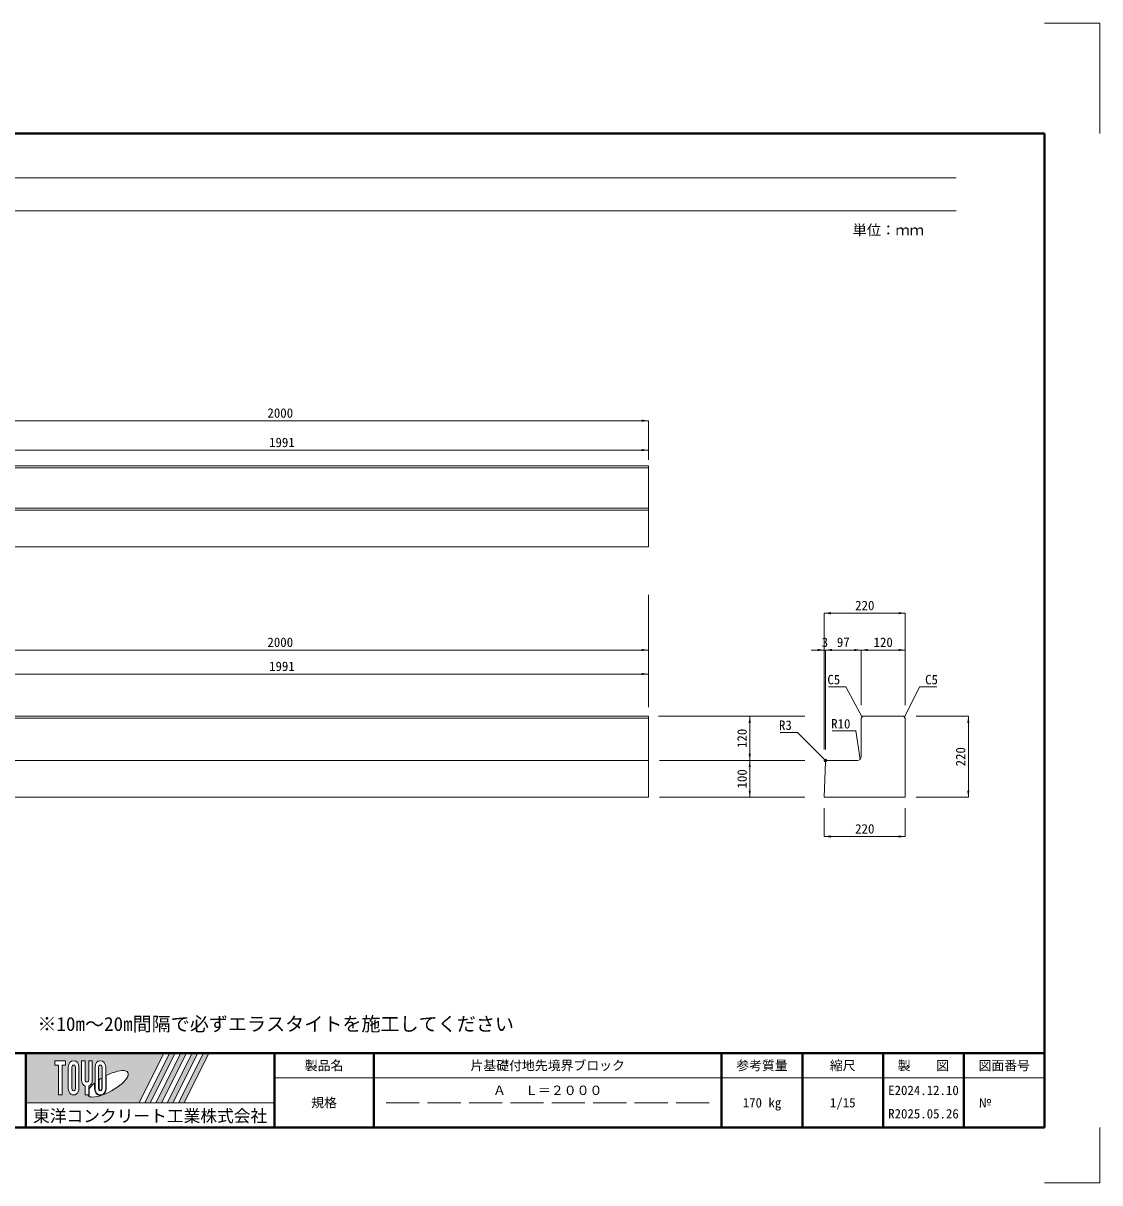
# Model space of a CAD drawing. Units: millimetres at full size, sheet at 1:15. Extents: x 0 to 4455, y 0 to 3150.
# Drawn here: x 1530 to 4455, y 0 to 3150 of the extents above; entities that cross this region are included whole.
import ezdxf
from ezdxf.enums import TextEntityAlignment as Align

# ---------------------------------------------------------------- set-up
doc = ezdxf.new("R2010")
doc.units = ezdxf.units.MM
doc.header["$LTSCALE"] = 15
doc.header["$PDMODE"] = 32
doc.header["$PDSIZE"] = 7.5
doc.linetypes.add('DASHED', pattern=[7.5, 6, -1.5])
for name, color, linetype, lineweight in [('Defpoints_2', 7, 'Continuous', 13), ('図枠', 7, 'Continuous', 13), ('寸法線', 7, 'Continuous', 13), ('引出線', 4, 'Continuous', 9), ('本体', 2, 'Continuous', 20), ('補助線', 8, 'Continuous', 13)]:
    doc.layers.add(name, color=color, linetype=linetype, lineweight=lineweight)
doc.styles.add('ＭＳ ゴシック', font='')
doc.styles.get('ＭＳ ゴシック').set_extended_font_data('MS Gothic')

# ---------------------------------------------------------------- blocks, each defined once
blk = doc.blocks.new('filled_arrow')
at = {"color": 0, "linetype": 'Continuous', "lineweight": -2}
blk.add_solid([(7.5, 1.25), (0, 0), (7.5, -1.25)], dxfattribs=at)

msp = doc.modelspace()

# ---------------------------------------------------------------- hatches: boundary and pattern name
at = {"layer": '図枠'}
h = msp.add_hatch(color=256, dxfattribs=at)
h.paths.add_polyline_path([(1537.5, 352.5), (1537.5, 217.5), (1844.84, 217.5), (1912.34, 352.5)])
edge = h.paths.add_edge_path(flags=16)
edge.add_ellipse((1759.88, 268.91), major_axis=(54.55, 30.53), ratio=0.3471473, start_angle=-144.31122, end_angle=72.1899, ccw=False)
edge.add_ellipse((1739.68, 255.73), major_axis=(0, 18.56), ratio=0.8463542, start_angle=-160.70346, end_angle=-90)
edge.add_line((1755.39, 255.73), (1755.39, 291.11))
edge = h.paths.add_edge_path(flags=16)
edge.add_ellipse((1739.68, 314.27), major_axis=(0, 17.13), ratio=0.8463542, start_angle=-90, end_angle=90, ccw=False)
edge.add_line((1754.18, 314.27), (1754.18, 255.73))
edge.add_ellipse((1739.68, 255.73), major_axis=(0, 17.13), ratio=0.8463542, start_angle=90, end_angle=-90, ccw=False)
edge.add_line((1725.18, 255.73), (1725.18, 314.27))
edge = h.paths.add_edge_path(flags=16)
edge.add_line((1744.51, 314.27), (1744.51, 255.73))
edge.add_ellipse((1739.68, 255.73), major_axis=(0, 5.71), ratio=0.8463542, start_angle=90, end_angle=-90, ccw=False)
edge.add_line((1734.84, 255.73), (1734.84, 314.27))
edge.add_ellipse((1739.68, 314.27), major_axis=(0, 5.71), ratio=0.8463542, start_angle=-90, end_angle=90, ccw=False)
edge = h.paths.add_edge_path(flags=16)
edge.add_line((1743.3, 284.35), (1743.3, 255.73))
edge.add_ellipse((1739.68, 255.73), major_axis=(0, 4.28), ratio=0.8463541, start_angle=90, end_angle=-90, ccw=False)
edge.add_line((1736.05, 255.73), (1736.05, 279.66))
edge.add_ellipse((1759.88, 268.91), major_axis=(54.55, 30.53), ratio=0.3471473, start_angle=107.79174, end_angle=126.47132, ccw=False)
edge = h.paths.add_edge_path(flags=16)
edge.add_ellipse((1703.42, 278.93), major_axis=(0, 17.13), ratio=0.8463542, start_angle=-163.34117, end_angle=-90, ccw=False)
edge.add_line((1708.26, 262.78), (1708.26, 238.59))
edge.add_line((1708.26, 238.59), (1698.59, 238.59))
edge.add_line((1698.59, 238.59), (1698.59, 262.78))
edge.add_ellipse((1703.42, 278.93), major_axis=(0, 17.13), ratio=0.8463542, start_angle=90, end_angle=163.34117, ccw=False)
edge.add_line((1688.92, 278.93), (1688.92, 331.41))
edge.add_line((1688.92, 331.41), (1698.59, 331.41))
edge.add_line((1698.59, 331.41), (1698.59, 278.93))
edge.add_ellipse((1703.42, 278.93), major_axis=(0, 5.71), ratio=0.8463542, start_angle=90, end_angle=-90)
edge.add_line((1708.26, 278.93), (1708.26, 331.41))
edge.add_line((1708.26, 331.41), (1717.93, 331.41))
edge.add_line((1717.93, 331.41), (1717.93, 278.93))
edge = h.paths.add_edge_path(flags=16)
edge.add_line((1723.97, 270.51), (1723.97, 255.73))
edge.add_ellipse((1739.68, 255.73), major_axis=(0, 18.56), ratio=0.8463542, start_angle=90, end_angle=-171.54427)
edge.add_ellipse((1759.88, 268.91), major_axis=(54.55, 30.53), ratio=0.3471473, start_angle=-178.64954, end_angle=-148.29244, ccw=False)
edge.add_line((1706.17, 237.17), (1709.47, 237.17))
edge.add_line((1709.47, 237.17), (1709.47, 255.27))
edge.add_ellipse((1759.88, 268.91), major_axis=(54.55, 30.53), ratio=0.3471473, start_angle=148.21912, end_angle=165.90812, ccw=False)
edge = h.paths.add_edge_path(flags=16)
edge.add_ellipse((1667.17, 314.27), major_axis=(0, 17.13), ratio=0.8463542, start_angle=-90, end_angle=90, ccw=False)
edge.add_line((1681.67, 314.27), (1681.67, 255.73))
edge.add_ellipse((1667.17, 255.73), major_axis=(0, 17.13), ratio=0.8463542, start_angle=90, end_angle=-90, ccw=False)
edge.add_line((1652.67, 255.73), (1652.67, 314.27))
edge = h.paths.add_edge_path(flags=16)
edge.add_line((1672, 314.27), (1672, 255.73))
edge.add_ellipse((1667.17, 255.73), major_axis=(0, 5.71), ratio=0.8463542, start_angle=90, end_angle=-90, ccw=False)
edge.add_line((1662.33, 255.73), (1662.33, 314.27))
edge.add_ellipse((1667.17, 314.27), major_axis=(0, 5.71), ratio=0.8463542, start_angle=-90, end_angle=90, ccw=False)
h.paths.add_polyline_path([(1645.42, 331.41), (1645.42, 319.98), (1635.75, 319.98), (1635.75, 238.59), (1626.08, 238.59), (1626.08, 319.98), (1616.41, 319.98), (1616.41, 331.41)], flags=16)
for points in [[(1860.15, 217.5), (1875.46, 217.5), (1942.96, 352.5), (1927.65, 352.5)], [(1973.59, 352.5), (1958.28, 352.5), (1890.78, 217.5), (1906.09, 217.5)], [(2004.22, 352.5), (1988.91, 352.5), (1921.41, 217.5), (1936.72, 217.5)], [(2034.85, 352.5), (2019.53, 352.5), (1952.03, 217.5), (1967.35, 217.5)]]:
    msp.add_hatch(color=256, dxfattribs=at).paths.add_polyline_path(points)

# ---------------------------------------------------------------- linework, layer by layer
at = {"layer": 'Defpoints_2'}
for p, q in [((4305, 3150), (4455, 3150)), ((4455, 2850), (4455, 3150)), ((4455, 150), (4455, 0)), ((4305, 0), (4455, 0))]:
    msp.add_line(p, q, dxfattribs=at)
at = {"layer": '図枠', "lineweight": 40}
for p, q in [((150, 2850), (4305, 2850)), ((4305, 150), (4305, 2850)), ((150, 352.5), (4305, 352.5)), ((1537.5, 150), (1537.5, 352.5)), ((2212.5, 150), (2212.5, 352.5)), ((2482.5, 150), (2482.5, 352.5)), ((3427.5, 150), (3427.5, 352.5)), ((3646.87, 150), (3646.87, 352.5)), ((3866.25, 150), (3866.25, 352.5)), ((4085.62, 150), (4085.62, 352.5)), ((150, 150), (4305, 150))]:
    msp.add_line(p, q, dxfattribs=at)
at = {"layer": '図枠'}
for p, q in [((390, 2730), (4065, 2730)), ((390, 2640), (4065, 2640)), ((3228.5, 2070.1), (1228.5, 2070.1)), ((3228.5, 1964.32), (3228.5, 2070.1)), ((1237.5, 1990.25), (3228.5, 1990.25)), ((3228.5, 1977.32), (3228.5, 1990.25)), ((3745.5, 1447.31), (3670.5, 1447.31)), ((3706.5, 1177.32), (3706.5, 1447.31)), ((3709.5, 1177.32), (3709.5, 1447.31)), ((1237.5, 1382.08), (3228.5, 1382.08)), ((3228.5, 1292.32), (3228.5, 1382.08)), ((4305, 285), (2212.5, 285))]:
    msp.add_line(p, q, dxfattribs=at)
at = {"layer": '図枠', "lineweight": 5}
for p, q in [((1537.5, 352.5), (1912.34, 352.5)), ((1912.34, 352.5), (1844.84, 217.5)), ((1927.65, 352.5), (1860.15, 217.5)), ((1942.96, 352.5), (1875.46, 217.5)), ((1958.28, 352.5), (1890.78, 217.5)), ((1973.59, 352.5), (1906.09, 217.5)), ((1988.91, 352.5), (1921.41, 217.5)), ((1927.65, 352.5), (1942.96, 352.5)), ((2004.22, 352.5), (1936.72, 217.5)), ((2019.53, 352.5), (1952.03, 217.5)), ((1958.28, 352.5), (1973.59, 352.5)), ((2034.85, 352.5), (1967.35, 217.5)), ((1988.91, 352.5), (2004.22, 352.5)), ((2019.53, 352.5), (2034.85, 352.5)), ((1616.41, 331.41), (1616.41, 319.98)), ((1616.41, 331.41), (1645.42, 331.41)), ((1626.08, 319.98), (1616.41, 319.98)), ((1626.08, 319.98), (1626.08, 238.59)), ((1635.75, 319.98), (1635.75, 238.59)), ((1645.42, 319.98), (1635.75, 319.98)), ((1645.42, 331.41), (1645.42, 319.98)), ((1688.92, 331.41), (1698.59, 331.41)), ((1688.92, 278.93), (1688.92, 331.41)), ((1698.59, 331.41), (1698.59, 278.93)), ((1708.26, 331.41), (1717.93, 331.41)), ((1708.26, 278.93), (1708.26, 331.41)), ((1717.93, 331.41), (1717.93, 278.93)), ((1652.67, 314.27), (1652.67, 255.73)), ((1662.33, 255.73), (1662.33, 314.27)), ((1672, 314.27), (1672, 255.73)), ((1681.67, 255.73), (1681.67, 314.27)), ((1725.18, 314.27), (1725.18, 255.73)), ((1734.84, 255.73), (1734.84, 314.27)), ((1743.3, 284.35), (1743.3, 255.73)), ((1744.51, 314.27), (1744.51, 255.73)), ((1754.18, 255.73), (1754.18, 314.27)), ((1755.39, 255.73), (1755.39, 291.11)), ((1698.59, 262.78), (1698.59, 238.59)), ((1708.26, 262.78), (1708.26, 238.59)), ((1709.47, 255.27), (1709.47, 237.17)), ((1723.97, 270.51), (1723.97, 255.73)), ((1736.05, 255.73), (1736.05, 279.66)), ((1635.75, 238.59), (1626.08, 238.59)), ((1708.26, 238.59), (1698.59, 238.59)), ((1706.17, 237.17), (1709.47, 237.17)), ((1537.5, 217.5), (1844.84, 217.5)), ((1860.15, 217.5), (1875.46, 217.5)), ((1890.78, 217.5), (1906.09, 217.5)), ((1921.41, 217.5), (1936.72, 217.5)), ((1952.03, 217.5), (1967.35, 217.5))]:
    msp.add_line(p, q, dxfattribs=at)
at = {"layer": '図枠', "linetype": 'DASHED', "lineweight": 9}
msp.add_line((3393.75, 217.5), (2516.25, 217.5), dxfattribs=at)
at = {"layer": '図枠', "lineweight": 5}
for centre, major_axis, ratio, start_param, end_param in [((1667.17, 314.27), (0, 17.13), 0.846354, 4.712389, 7.8539816), ((1667.17, 314.27), (0, 5.71), 0.846354, 4.712389, 7.8539816), ((1739.68, 314.27), (0, 17.13), 0.846354, 4.712389, 7.8539816), ((1739.68, 314.27), (0, 5.71), 0.846354, 4.712389, 7.8539816), ((1759.88, 268.91), (54.55, 30.53), 0.347147, 1.6817405, 1.8219833), ((1759.88, 268.91), (54.55, 30.53), 0.347147, 4.2621853, 7.7429163), ((1667.17, 255.73), (0, 17.13), 0.846354, 1.5707963, 4.712389), ((1667.17, 255.73), (0, 5.71), 0.846354, 1.5707963, 4.712389), ((1703.42, 278.93), (0, 17.13), 0.846354, 1.5707963, 2.8017557), ((1703.42, 278.93), (0, 5.71), 0.846354, 1.5707963, 4.712389), ((1703.42, 278.93), (0, 17.13), 0.846354, 3.4814296, 4.712389), ((1759.88, 268.91), (54.55, 30.53), 0.347147, 2.0815197, 2.5155126), ((1739.68, 255.73), (0, 18.56), 0.846354, 1.5707963, 3.3154679), ((1739.68, 255.73), (0, 17.13), 0.846354, 1.5707963, 4.712389), ((1739.68, 255.73), (0, 5.71), 0.846354, 1.5707963, 4.712389), ((1739.68, 255.73), (0, 4.28), 0.846354, 1.5707963, 4.712389), ((1739.68, 255.73), (0, 18.56), 0.846354, 3.5338438, 4.712389), ((1759.88, 268.91), (54.55, 30.53), 0.347147, 3.2093975, 4.2004451)]:
    msp.add_ellipse(centre, major_axis=major_axis, ratio=ratio, start_param=start_param, end_param=end_param, dxfattribs=at)
at = {"layer": '図枠'}
msp.add_point((3709.5, 1147.32), dxfattribs=at)
at = {"layer": '寸法線'}
for p, q in [((3228.5, 1297.32), (3228.5, 1597.32)), ((3706.5, 1547.31), (3926.5, 1547.31)), ((3706.5, 1177.32), (3706.5, 1547.31)), ((3926.5, 1297.32), (3926.5, 1547.31)), ((1228.5, 1447.32), (3228.5, 1447.32)), ((3806.5, 1447.31), (3709.5, 1447.31)), ((3709.5, 1177.32), (3709.5, 1447.31)), ((3926.5, 1447.31), (3806.5, 1447.31)), ((3806.5, 1297.32), (3806.5, 1447.31)), ((3806.5, 1297.32), (3806.5, 1447.31)), ((3926.5, 1297.32), (3926.5, 1447.31)), ((3256.5, 1267.32), (3653.99, 1267.32)), ((3503.99, 1147.32), (3503.99, 1267.32)), ((3956.5, 1267.32), (4097.81, 1267.32)), ((4097.81, 1267.32), (4097.81, 1047.32)), ((3258.5, 1147.32), (3653.99, 1147.32)), ((3258.5, 1147.32), (3653.99, 1147.32)), ((3503.99, 1047.32), (3503.99, 1147.32)), ((3258.5, 1047.32), (3653.99, 1047.32)), ((3956.5, 1047.32), (4097.81, 1047.32)), ((3706.5, 1017.32), (3706.5, 940.66)), ((3926.5, 1017.32), (3926.5, 940.66)), ((3926.5, 940.66), (3706.5, 940.66))]:
    msp.add_line(p, q, dxfattribs=at)
at = {"layer": '引出線'}
for points in [[(3809, 1264.82), (3764.66, 1347.32), (3718, 1347.32)], [(3924, 1264.82), (3965.36, 1347.32), (4012.02, 1347.32)], [(3710.32, 1146.47), (3633.25, 1223.54), (3586.87, 1223.54)], [(3803.57, 1150.25), (3792.45, 1227.32), (3727.84, 1227.32)]]:
    msp.add_lwpolyline(points, dxfattribs=at)
at = {"layer": '本体'}
for p, q in [((1237.5, 1947.32), (3228.5, 1947.32)), ((1237.5, 1942.32), (3228.5, 1942.32)), ((3228.5, 1727.32), (3228.5, 1947.32)), ((1236.5, 1832.32), (3228.5, 1832.32)), ((1237.5, 1827.32), (3228.5, 1827.32)), ((1236.5, 1727.32), (3228.5, 1727.32)), ((1237.5, 1267.32), (3228.5, 1267.32)), ((3228.5, 1047.32), (3228.5, 1267.32)), ((3811.5, 1267.32), (3806.5, 1262.32)), ((3806.5, 1157.32), (3806.5, 1262.32)), ((3921.5, 1267.32), (3811.5, 1267.32)), ((3921.5, 1267.32), (3926.5, 1262.32)), ((3926.5, 1047.32), (3926.5, 1262.32)), ((1236.5, 1147.32), (3228.5, 1147.32)), ((3706.5, 1047.32), (3709.41, 1144.41)), ((3796.5, 1147.32), (3712.41, 1147.32)), ((1228.5, 1047.32), (3228.5, 1047.32)), ((3926.5, 1047.32), (3706.5, 1047.32))]:
    msp.add_line(p, q, dxfattribs=at)
at = {"layer": '本体', "lineweight": 9}
msp.add_line((1237.5, 1262.32), (3228.5, 1262.32), dxfattribs=at)
at = {"layer": '本体'}
for centre, radius, start, end in [((3712.41, 1144.32), 3, 90, 178.28164), ((3796.5, 1157.32), 10, 270, 0)]:
    msp.add_arc(centre, radius, start, end, dxfattribs=at)
at = {"layer": '補助線'}
msp.add_line((1537.5, 217.5), (2212.5, 217.5), dxfattribs=at)

# ---------------------------------------------------------------- block references
at = {"layer": '図枠', "xscale": 2.4, "yscale": 2.4, "rotation": 180}
for p in [(3228.5, 2070.1), (3228.5, 1990.25), (3706.5, 1447.31), (3228.5, 1382.08)]:
    msp.add_blockref('filled_arrow', p, dxfattribs=at)
at = {"layer": '図枠', "xscale": 2.4, "yscale": 2.4}
msp.add_blockref('filled_arrow', (3709.5, 1447.31), dxfattribs=at)
at = {"layer": '寸法線', "xscale": 2.4, "yscale": 2.4}
for p in [(3706.5, 1547.31), (3709.5, 1447.31), (3806.5, 1447.31), (3706.5, 940.66)]:
    msp.add_blockref('filled_arrow', p, dxfattribs=at)
for p, rotation in [((3926.5, 1547.31), 180), ((3228.5, 1447.32), 180), ((3806.5, 1447.31), 180), ((3926.5, 1447.31), 180), ((3503.99, 1267.32), 270), ((4097.81, 1267.32), 270), ((3503.99, 1147.32), 90), ((3503.99, 1147.32), 270), ((3503.99, 1047.32), 90), ((4097.81, 1047.32), 90), ((3926.5, 940.66), 180)]:
    msp.add_blockref('filled_arrow', p, dxfattribs=dict(at, rotation=rotation))
at = {"layer": '引出線', "xscale": 0.133, "yscale": 0.133}
for p, rotation in [((3809, 1264.82), 118.3), ((3924, 1264.82), 63.4), ((3710.32, 1146.47), 135), ((3803.57, 1150.25), 98.2)]:
    msp.add_blockref('filled_arrow', p, dxfattribs=dict(at, rotation=rotation))

# ---------------------------------------------------------------- texts
at = {"layer": '図枠', "style": 'ＭＳ ゴシック'}
for s, height, p in [('単位：ｍｍ', 28.48, (3880.3, 2588)), ('2000', 25.63, (2228.5, 2091.1)), ('1991', 25.63, (2233, 2011.25)), ('3', 25.63, (3708, 1468.31)), ('1991', 25.63, (2233, 1403.08)), ('※10m～20m間隔で必ずエラスタイトを施工してください', 37.98, (2216.07, 431.46)), ('製品名', 25.63, (2347.5, 318.75)), ('片基礎付地先境界ブロック', 25.63, (2955, 318.75)), ('参考質量', 25.63, (3537.19, 318.75)), ('縮尺', 25.63, (3756.56, 318.75)), ('製\u3000\u3000図', 25.63, (3975.94, 318.75)), ('図面番号', 25.63, (4195.31, 318.75)), ('Ａ   Ｌ＝２０００', 25.63, (2955, 251.25)), ('E2024.12.10', 25.63, (3975.94, 251.25)), ('規格', 25.63, (2347.5, 217.5)), ('170 kg', 25.63, (3537.19, 217.5)), ('1/15', 25.63, (3756.56, 217.5)), ('東洋コンクリート工業株式会社', 33.32, (1875, 181.64)), ('R2025.05.26', 25.63, (3975.94, 187.66))]:
    msp.add_text(s, height=height, dxfattribs=at).set_placement(p, align=Align.MIDDLE_CENTER)
msp.add_text('№', height=25.63, dxfattribs=at).set_placement((4125.69, 217.5), align=Align.MIDDLE_LEFT)
at = {"layer": '寸法線', "style": 'ＭＳ ゴシック'}
for s, p in [('220', (3816.5, 1568.31)), ('2000', (2228.5, 1468.32)), ('97', (3758, 1468.31)), ('120', (3866.5, 1468.31)), ('220', (3816.5, 961.66))]:
    msp.add_text(s, height=25.63, dxfattribs=at).set_placement(p, align=Align.MIDDLE_CENTER)
for s, p in [('120', (3482.99, 1207.32)), ('220', (4076.81, 1157.32)), ('100', (3482.99, 1097.32))]:
    msp.add_text(s, height=25.63, rotation=90, dxfattribs=at).set_placement(p, align=Align.MIDDLE_CENTER)
at = {"layer": '引出線', "style": 'ＭＳ ゴシック'}
for s, p in [('C5', (3749.66, 1379.72)), ('R3', (3618.25, 1255.94)), ('R10', (3777.45, 1259.72))]:
    msp.add_text(s, height=25.63, dxfattribs=at).set_placement(p, align=Align.TOP_RIGHT)
msp.add_text('C5', height=25.63, dxfattribs=at).set_placement((3980.36, 1379.72), align=Align.TOP_LEFT)

doc.saveas('drawing.dxf')
